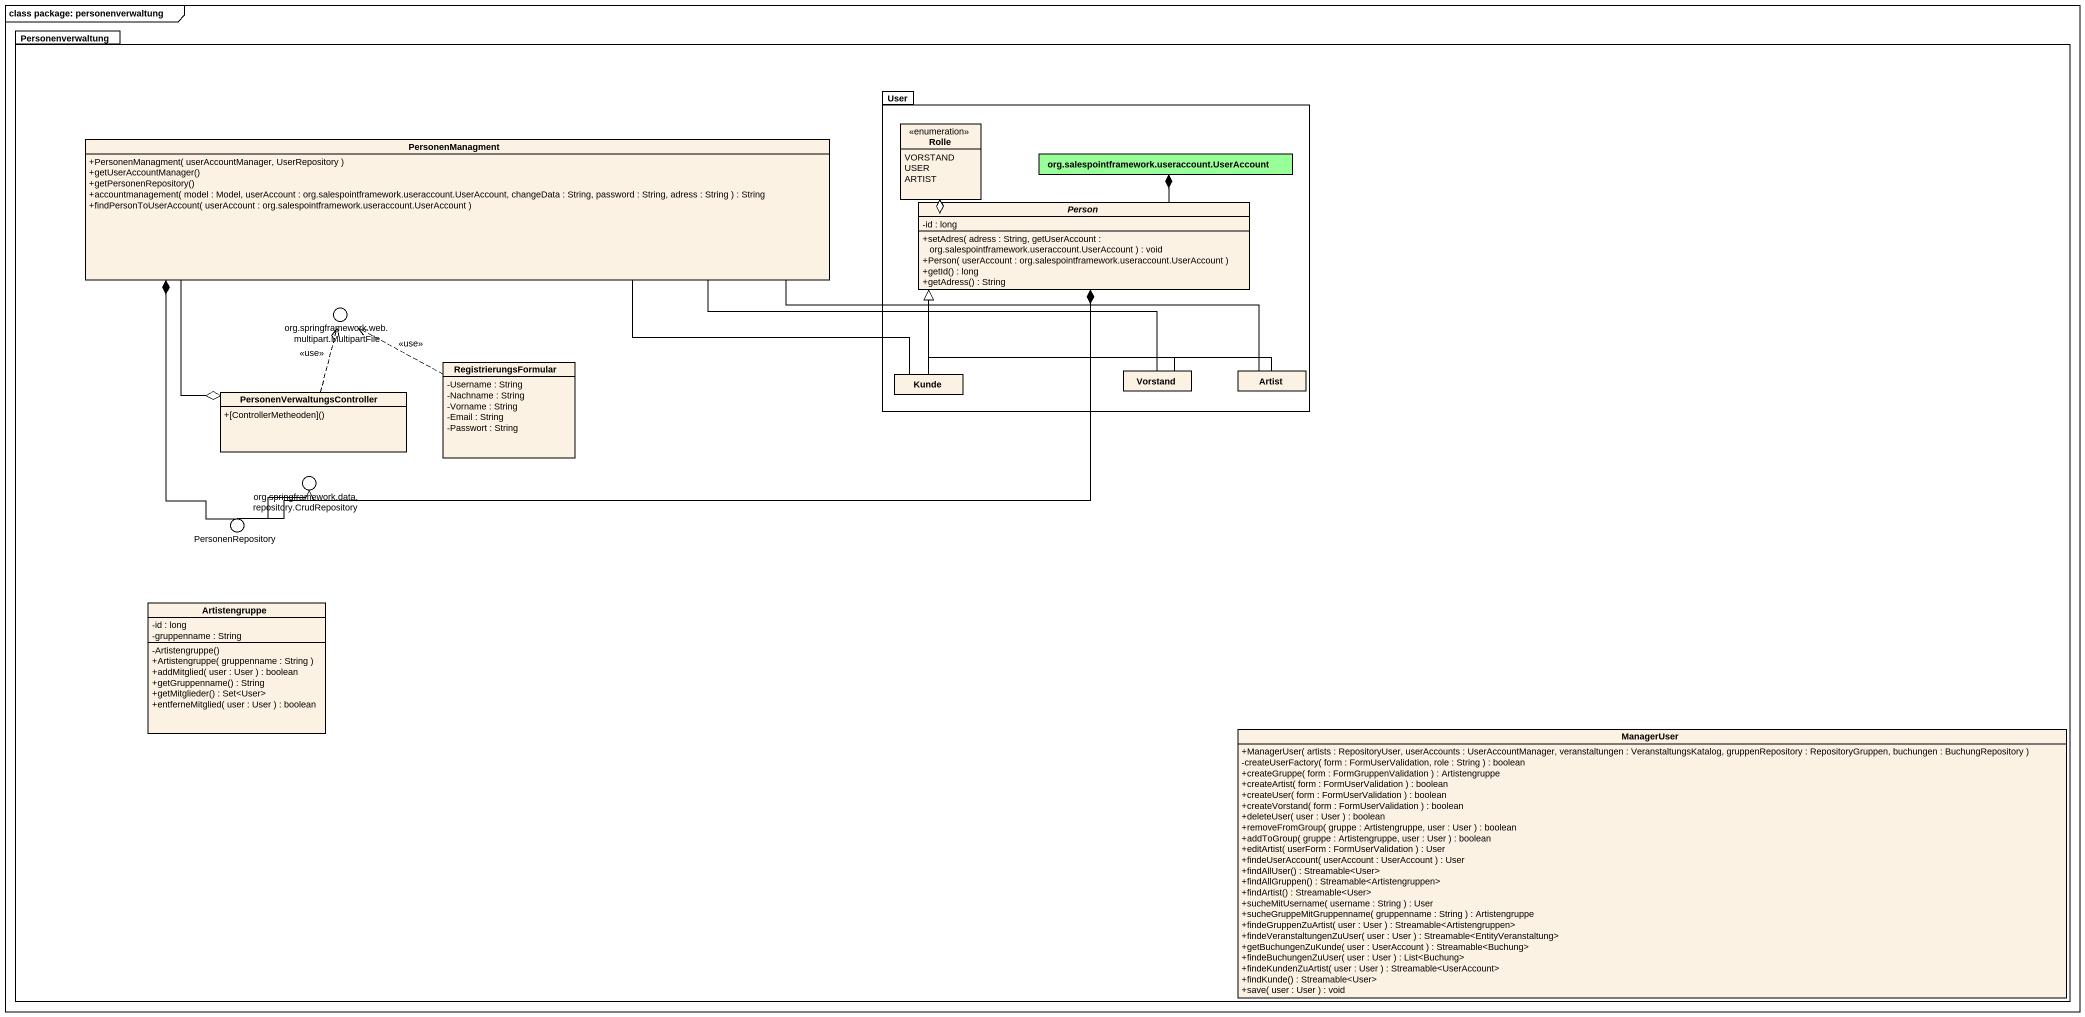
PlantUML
@startuml
mainframe class package: personenverwaltung
allowmixing
hide circle
hide empty members
skinparam classAttributeIconSize 0
package Personenverwaltung {
  package User {
    enum Rolle {
      VORSTAND
      USER
      ARTIST
    }
    class "org.salespointframework.useraccount.UserAccount" as org_salespointframework #99FF99
    abstract class "Person" as Person_ {
      -id : long
      +setAdres( adress : String, getUserAccount : org.salespointframework.useraccount.UserAccount ) : void
      +Person( userAccount : org.salespointframework.useraccount.UserAccount )
      +getId() : long
      +getAdress() : String
    }
    class Kunde
    class Vorstand
    class Artist
  }
  class PersonenManagment {
    +PersonenManagment( userAccountManager, UserRepository )
    +getUserAccountManager()
    +getPersonenRepository()
    +accountmanagement( model : Model, userAccount : org.salespointframework.useraccount.UserAccount, changeData : String, password : String, adress : String ) : String
    +findPersonToUserAccount( userAccount : org.salespointframework.useraccount.UserAccount )
  }
  class "PersonenVerwaltungsController" as PersonenVerwaltungsControlle {
    +[ControllerMetheoden]()
  }
  class RegistrierungsFormular {
    -Username : String
    -Nachname : String
    -Vorname : String
    -Email : String
    -Passwort : String
  }
  class Artistengruppe {
    -id : long
    -gruppenname : String
    -Artistengruppe()
    +Artistengruppe( gruppenname : String )
    +addMitglied( user : User ) : boolean
    +getGruppenname() : String
    +getMitglieder() : Set<User>
    +entferneMitglied( user : User ) : boolean
  }
  class ManagerUser {
    +ManagerUser( artists : RepositoryUser, userAccounts : UserAccountManager, veranstaltungen : VeranstaltungsKatalog, gruppenRepository : RepositoryGruppen, buchungen : BuchungRepository )
    -createUserFactory( form : FormUserValidation, role : String ) : boolean
    +createGruppe( form : FormGruppenValidation ) : Artistengruppe
    +createArtist( form : FormUserValidation ) : boolean
    +createUser( form : FormUserValidation ) : boolean
    +createVorstand( form : FormUserValidation ) : boolean
    +deleteUser( user : User ) : boolean
    +removeFromGroup( gruppe : Artistengruppe, user : User ) : boolean
    +addToGroup( gruppe : Artistengruppe, user : User ) : boolean
    +editArtist( userForm : FormUserValidation ) : User
    +findeUserAccount( userAccount : UserAccount ) : User
    +findAllUser() : Streamable<User>
    +findAllGruppen() : Streamable<Artistengruppen>
    +findArtist() : Streamable<User>
    +sucheMitUsername( username : String ) : User
    +sucheGruppeMitGruppenname( gruppenname : String ) : Artistengruppe
    +findeGruppenZuArtist( user : User ) : Streamable<Artistengruppen>
    +findeVeranstaltungenZuUser( user : User ) : Streamable<EntityVeranstaltung>
    +getBuchungenZuKunde( user : UserAccount ) : Streamable<Buchung>
    +findeBuchungenZuUser( user : User ) : List<Buchung>
    +findeKundenZuArtist( user : User ) : Streamable<UserAccount>
    +findKunde() : Streamable<User>
    +save( user : User ) : void
  }
}
() "org.springframework.web.multipart.MultipartFile" as org_springframework_web #99FF99
() "org.springframework.data.repository.CrudRepository" as org_springframework_data #99FFC1
() PersonenRepository
Personenverwaltung -left- org_springframework_web
Personenverwaltung -left- org_springframework_data
Personenverwaltung -left- PersonenRepository
PersonenManagment -right- Vorstand
PersonenManagment *-- PersonenRepository
org_salespointframework *-- Person_
Person_ -left-o Rolle
Person_ *-left- PersonenRepository
PersonenVerwaltungsControlle o-up- PersonenManagment
PersonenVerwaltungsControlle .up.> org_springframework_web : <<use>>
RegistrierungsFormular .left.> org_springframework_web : <<use>>
Kunde -left- PersonenManagment
Kunde -up-|> Person_
Vorstand -up-|> Person_
Artist -left- PersonenManagment
Artist -up-|> Person_
PersonenRepository -right-|> org_springframework_data
@enduml
